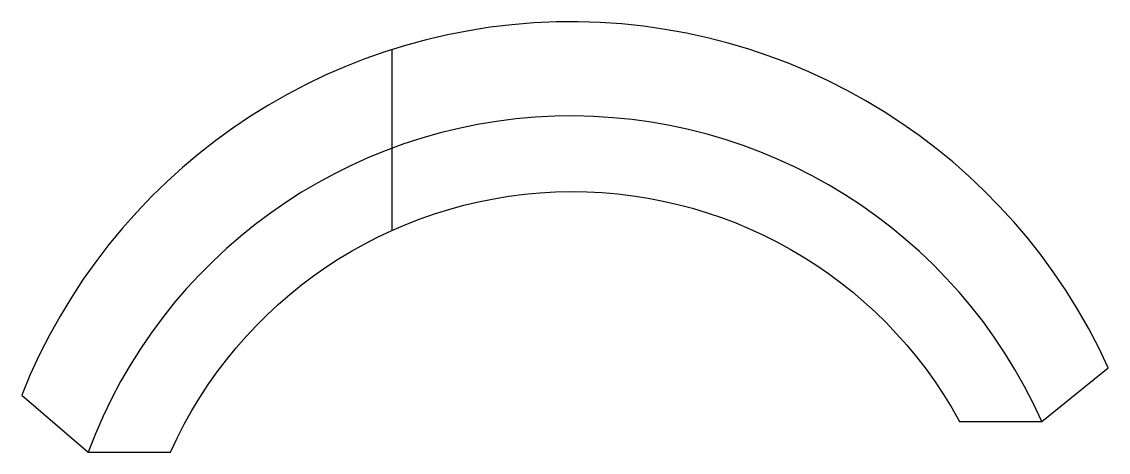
# Model space of a CAD drawing. Header units: millimetres. Extents: x -95 to 90, y 28 to 101.
import ezdxf

# ---------------------------------------------------------------- set-up
doc = ezdxf.new("R2010")
doc.units = ezdxf.units.MM
doc.layers.get('0').update_dxf_attribs({"linetype": 'CONTINUOUS'})

msp = doc.modelspace()

# ---------------------------------------------------------------- linework, layer by layer
msp.add_line((-32.21, 65.31), (-32.21, 96.07))
msp.add_lwpolyline([(-95.34, 37.28), (-84.01, 27.55), (-70.01, 27.55, -0.619751), (64.43, 32.78), (78.43, 32.78), (89.77, 41.93, 0.660568)], format="xyb", close=True)
msp.add_arc((-1.72, -3.05), 87.8, 24.0885, 159.6001)

doc.saveas('drawing.dxf')
